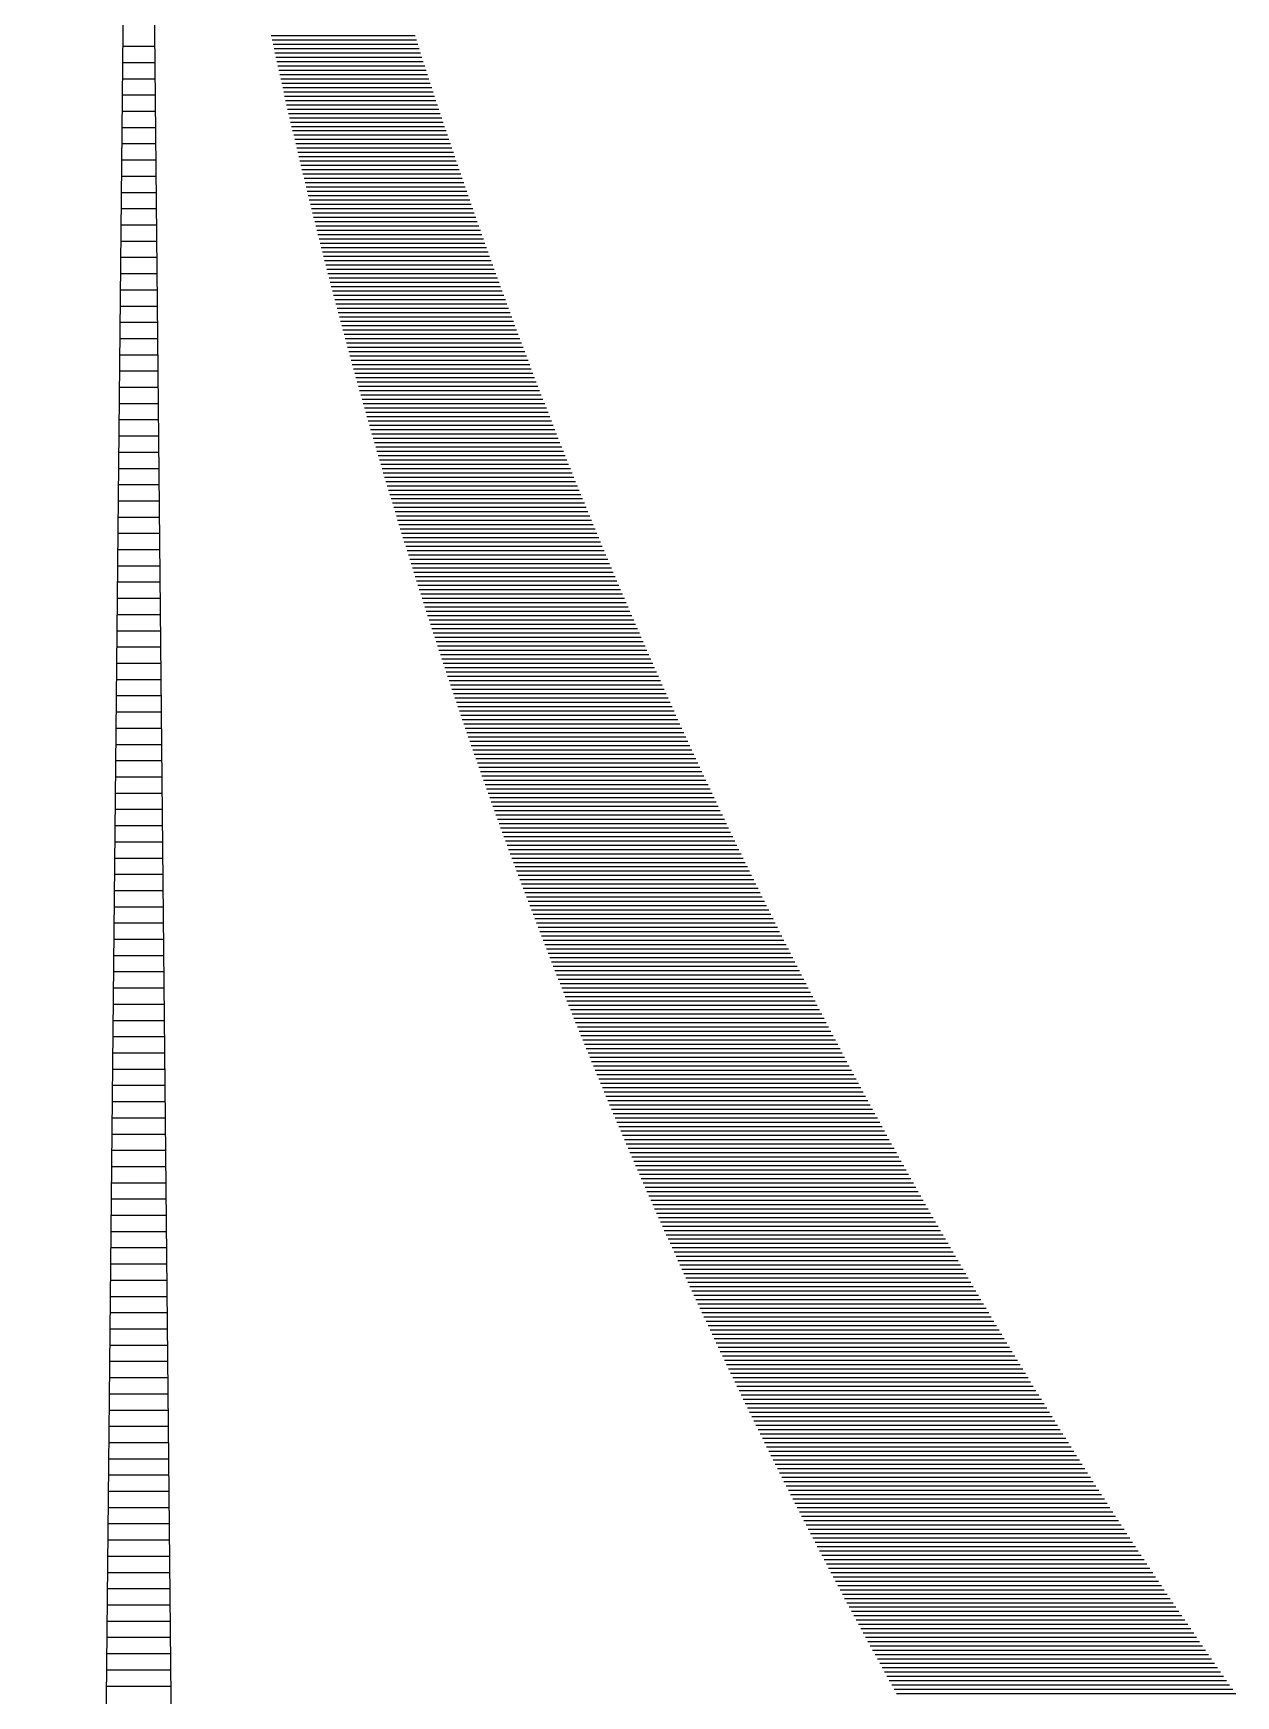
# Model space of a CAD drawing. Extents: x 271 to 16033, y -55852 to 2525.
# Drawn here: x 15993.354 to 15995.09, y -55740.279 to -55737.879 of the extents above; entities that cross this region are included whole.
import ezdxf

# ---------------------------------------------------------------- set-up
doc = ezdxf.new("R2010")
doc.units = 0
doc.header["$MEASUREMENT"] = 0
doc.layers.add('1501-KIR-BETON', color=30, linetype='Continuous')

# ---------------------------------------------------------------- blocks, each defined once
blk = doc.blocks.new('1BB389')
at = {"color": 7, "linetype": 'Continuous'}
for p, q in [((-20.5803, -134.0625), (-20.397, -134.0625)), ((-20.5812, -134.1562), (-20.3961, -134.1562)), ((-20.5822, -134.25), (-20.3952, -134.25)), ((-20.5831, -134.3438), (-20.3942, -134.3438)), ((-20.584, -134.4375), (-20.3933, -134.4375)), ((-20.585, -134.5312), (-20.3924, -134.5312)), ((-20.5859, -134.625), (-20.3914, -134.625)), ((-20.5868, -134.7188), (-20.3905, -134.7188)), ((-20.5878, -134.8125), (-20.3896, -134.8125)), ((-20.5887, -134.9062), (-20.3886, -134.9062)), ((-20.5896, -135), (-20.3877, -135)), ((-20.5906, -135.0938), (-20.3867, -135.0938)), ((-20.5915, -135.1875), (-20.3858, -135.1875)), ((-20.5925, -135.2812), (-20.3849, -135.2812)), ((-20.5934, -135.375), (-20.3839, -135.375)), ((-20.5943, -135.4688), (-20.383, -135.4688)), ((-20.5953, -135.5625), (-20.3821, -135.5625)), ((-20.5962, -135.6562), (-20.3811, -135.6562)), ((-20.5971, -135.75), (-20.3802, -135.75)), ((-20.5981, -135.8438), (-20.3793, -135.8438)), ((-20.5999, -136.0312), (-20.3774, -136.0312)), ((-20.599, -135.9375), (-20.3783, -135.9375)), ((-20.6009, -136.125), (-20.3765, -136.125)), ((-20.6018, -136.2188), (-20.3755, -136.2188)), ((-20.6027, -136.3125), (-20.3746, -136.3125)), ((-20.6037, -136.4062), (-20.3736, -136.4062)), ((-20.6046, -136.5), (-20.3727, -136.5)), ((-20.6056, -136.5938), (-20.3718, -136.5938)), ((-20.6065, -136.6875), (-20.3708, -136.6875)), ((-20.6074, -136.7812), (-20.3699, -136.7812)), ((-20.6084, -136.875), (-20.369, -136.875)), ((-20.6093, -136.9688), (-20.368, -136.9688)), ((-20.6102, -137.0625), (-20.3671, -137.0625)), ((-20.6112, -137.1562), (-20.3662, -137.1562)), ((-20.6121, -137.25), (-20.3652, -137.25)), ((-20.613, -137.3438), (-20.3643, -137.3438)), ((-20.614, -137.4375), (-20.3634, -137.4375)), ((-20.6149, -137.5312), (-20.3624, -137.5312)), ((-20.6158, -137.625), (-20.3615, -137.625)), ((-20.6168, -137.7188), (-20.3605, -137.7188)), ((-20.6177, -137.8125), (-20.3596, -137.8125)), ((-20.6187, -137.9062), (-20.3587, -137.9062)), ((-20.6196, -138), (-20.3577, -138)), ((-20.6205, -138.0938), (-20.3568, -138.0938)), ((-20.6215, -138.1875), (-20.3559, -138.1875)), ((-20.6224, -138.2812), (-20.3549, -138.2812)), ((-20.6233, -138.375), (-20.354, -138.375)), ((-20.6243, -138.4688), (-20.3531, -138.4688)), ((-20.6252, -138.5625), (-20.3521, -138.5625)), ((-20.6261, -138.6562), (-20.3512, -138.6562)), ((-20.6271, -138.75), (-20.3503, -138.75)), ((-20.628, -138.8438), (-20.3493, -138.8438)), ((-20.6289, -138.9375), (-20.3484, -138.9375)), ((-20.6299, -139.0312), (-20.3475, -139.0312)), ((-20.6308, -139.125), (-20.3465, -139.125)), ((-20.6318, -139.2188), (-20.3456, -139.2188)), ((-20.6327, -139.3125), (-20.3446, -139.3125)), ((-20.6336, -139.4062), (-20.3437, -139.4062)), ((-20.6346, -139.5), (-20.3428, -139.5)), ((-20.6355, -139.5938), (-20.3418, -139.5938)), ((-20.6364, -139.6875), (-20.3409, -139.6875)), ((-20.6374, -139.7812), (-20.34, -139.7812)), ((-20.6383, -139.875), (-20.339, -139.875)), ((-20.6402, -140.0625), (-20.3372, -140.0625)), ((-20.6392, -139.9688), (-20.3381, -139.9688)), ((-20.6411, -140.1562), (-20.3362, -140.1562)), ((-20.6421, -140.25), (-20.3353, -140.25)), ((-20.643, -140.3438), (-20.3344, -140.3438)), ((-20.6439, -140.4375), (-20.3334, -140.4375)), ((-20.6449, -140.5312), (-20.3325, -140.5312)), ((-20.6458, -140.625), (-20.3315, -140.625)), ((-20.6467, -140.7188), (-20.3306, -140.7188)), ((-20.6477, -140.8125), (-20.3297, -140.8125)), ((-20.6486, -140.9062), (-20.3287, -140.9062)), ((-20.6495, -141), (-20.3278, -141)), ((-20.6505, -141.0938), (-20.3269, -141.0938)), ((-20.6514, -141.1875), (-20.3259, -141.1875)), ((-20.6523, -141.2812), (-20.325, -141.2812)), ((-20.6533, -141.375), (-20.3241, -141.375)), ((-20.6542, -141.4688), (-20.3231, -141.4688)), ((-20.6552, -141.5625), (-20.3222, -141.5625)), ((-20.6561, -141.6562), (-20.3213, -141.6562)), ((-20.657, -141.75), (-20.3203, -141.75)), ((-20.658, -141.8438), (-20.3194, -141.8438)), ((-20.6589, -141.9375), (-20.3184, -141.9375)), ((-20.6598, -142.0312), (-20.3175, -142.0312)), ((-20.6608, -142.125), (-20.3166, -142.125)), ((-20.6617, -142.2188), (-20.3156, -142.2188)), ((-20.6626, -142.3125), (-20.3147, -142.3125)), ((-20.6636, -142.4062), (-20.3138, -142.4062)), ((-20.6645, -142.5), (-20.3128, -142.5)), ((-20.6654, -142.5938), (-20.3119, -142.5938)), ((-20.6664, -142.6875), (-20.311, -142.6875)), ((-20.6673, -142.7812), (-20.31, -142.7812)), ((-20.6683, -142.875), (-20.3091, -142.875)), ((-20.6692, -142.9688), (-20.3082, -142.9688)), ((-20.6701, -143.0625), (-20.3072, -143.0625)), ((-20.6711, -143.1562), (-20.3063, -143.1562)), ((-20.672, -143.25), (-20.3053, -143.25)), ((-20.6729, -143.3438), (-20.3044, -143.3438)), ((-20.6739, -143.4375), (-20.3035, -143.4375)), ((-20.6748, -143.5312), (-20.3025, -143.5312))]:
    blk.add_line(p, q, dxfattribs=at)

msp = doc.modelspace()

# ---------------------------------------------------------------- linework, layer by layer
at = {"layer": '1501-KIR-BETON', "color": 250, "linetype": 'Continuous', "ltscale": 0.25}
for p, q in [((15993.25697, -55760.65028, 1172.19571), (15993.5064, -55735.6637, 1172.19571)), ((15993.75697, -55760.65028, 1172.19571), (15993.50761, -55735.6637, 1172.19571))]:
    msp.add_line(p, q, dxfattribs=at)
at = {"layer": '1501-KIR-BETON', "color": 250, "linetype": 'Continuous', "ltscale": 0.000651042}
for p, q in [((15993.69782, -55737.88245, 1172.19571), (15993.90546, -55737.88245, 1172.19571)), ((15993.69917, -55737.8887, 1172.19571), (15993.90744, -55737.8887, 1172.19571)), ((15993.70054, -55737.89495, 1172.19571), (15993.90942, -55737.89495, 1172.19571)), ((15993.70191, -55737.9012, 1172.19571), (15993.91141, -55737.9012, 1172.19571)), ((15993.70328, -55737.90745, 1172.19571), (15993.91341, -55737.90745, 1172.19571)), ((15993.70466, -55737.9137, 1172.19571), (15993.91541, -55737.9137, 1172.19571)), ((15993.70604, -55737.91995, 1172.19571), (15993.91742, -55737.91995, 1172.19571)), ((15993.70743, -55737.9262, 1172.19571), (15993.91943, -55737.9262, 1172.19571)), ((15993.70882, -55737.93245, 1172.19571), (15993.92145, -55737.93245, 1172.19571)), ((15993.71022, -55737.9387, 1172.19571), (15993.92347, -55737.9387, 1172.19571)), ((15993.71162, -55737.94495, 1172.19571), (15993.92549, -55737.94495, 1172.19571)), ((15993.71303, -55737.9512, 1172.19571), (15993.92753, -55737.9512, 1172.19571)), ((15993.71444, -55737.95745, 1172.19571), (15993.92956, -55737.95745, 1172.19571)), ((15993.71586, -55737.9637, 1172.19571), (15993.9316, -55737.9637, 1172.19571)), ((15993.71728, -55737.96995, 1172.19571), (15993.93365, -55737.96995, 1172.19571)), ((15993.7187, -55737.9762, 1172.19571), (15993.9357, -55737.9762, 1172.19571)), ((15993.72014, -55737.98245, 1172.19571), (15993.93776, -55737.98245, 1172.19571)), ((15993.72157, -55737.9887, 1172.19571), (15993.93983, -55737.9887, 1172.19571)), ((15993.72301, -55737.99495, 1172.19571), (15993.94189, -55737.99495, 1172.19571)), ((15993.72446, -55738.0012, 1172.19571), (15993.94397, -55738.0012, 1172.19571)), ((15993.72591, -55738.00745, 1172.19571), (15993.94605, -55738.00745, 1172.19571)), ((15993.72736, -55738.0137, 1172.19571), (15993.94813, -55738.0137, 1172.19571)), ((15993.72882, -55738.01995, 1172.19571), (15993.95022, -55738.01995, 1172.19571)), ((15993.73029, -55738.0262, 1172.19571), (15993.95231, -55738.0262, 1172.19571)), ((15993.73176, -55738.03245, 1172.19571), (15993.95441, -55738.03245, 1172.19571)), ((15993.73323, -55738.0387, 1172.19571), (15993.95652, -55738.0387, 1172.19571)), ((15993.73471, -55738.04495, 1172.19571), (15993.95863, -55738.04495, 1172.19571)), ((15993.7362, -55738.0512, 1172.19571), (15993.96074, -55738.0512, 1172.19571)), ((15993.73769, -55738.05745, 1172.19571), (15993.96286, -55738.05745, 1172.19571)), ((15993.73918, -55738.0637, 1172.19571), (15993.96499, -55738.0637, 1172.19571)), ((15993.74068, -55738.06995, 1172.19571), (15993.96712, -55738.06995, 1172.19571)), ((15993.74218, -55738.0762, 1172.19571), (15993.96926, -55738.0762, 1172.19571)), ((15993.74369, -55738.08245, 1172.19571), (15993.9714, -55738.08245, 1172.19571)), ((15993.74521, -55738.0887, 1172.19571), (15993.97355, -55738.0887, 1172.19571)), ((15993.74672, -55738.09495, 1172.19571), (15993.9757, -55738.09495, 1172.19571)), ((15993.74825, -55738.1012, 1172.19571), (15993.97786, -55738.1012, 1172.19571)), ((15993.74977, -55738.10745, 1172.19571), (15993.98002, -55738.10745, 1172.19571)), ((15993.75131, -55738.1137, 1172.19571), (15993.98219, -55738.1137, 1172.19571)), ((15993.75285, -55738.11995, 1172.19571), (15993.98436, -55738.11995, 1172.19571)), ((15993.75439, -55738.1262, 1172.19571), (15993.98654, -55738.1262, 1172.19571)), ((15993.75594, -55738.13245, 1172.19571), (15993.98872, -55738.13245, 1172.19571)), ((15993.75749, -55738.1387, 1172.19571), (15993.99091, -55738.1387, 1172.19571)), ((15993.75905, -55738.14495, 1172.19571), (15993.99311, -55738.14495, 1172.19571)), ((15993.76061, -55738.1512, 1172.19571), (15993.99531, -55738.1512, 1172.19571)), ((15993.76218, -55738.15745, 1172.19571), (15993.99751, -55738.15745, 1172.19571)), ((15993.76375, -55738.1637, 1172.19571), (15993.99972, -55738.1637, 1172.19571)), ((15993.76532, -55738.16995, 1172.19571), (15994.00194, -55738.16995, 1172.19571)), ((15993.76691, -55738.1762, 1172.19571), (15994.00416, -55738.1762, 1172.19571)), ((15993.76849, -55738.18245, 1172.19571), (15994.00638, -55738.18245, 1172.19571)), ((15993.77008, -55738.1887, 1172.19571), (15994.00862, -55738.1887, 1172.19571)), ((15993.77168, -55738.19495, 1172.19571), (15994.01085, -55738.19495, 1172.19571)), ((15993.77328, -55738.2012, 1172.19571), (15994.0131, -55738.2012, 1172.19571)), ((15993.77489, -55738.20745, 1172.19571), (15994.01534, -55738.20745, 1172.19571)), ((15993.7765, -55738.2137, 1172.19571), (15994.0176, -55738.2137, 1172.19571)), ((15993.77812, -55738.21995, 1172.19571), (15994.01986, -55738.21995, 1172.19571)), ((15993.77974, -55738.2262, 1172.19571), (15994.02212, -55738.2262, 1172.19571)), ((15993.78136, -55738.23245, 1172.19571), (15994.02439, -55738.23245, 1172.19571)), ((15993.78299, -55738.2387, 1172.19571), (15994.02666, -55738.2387, 1172.19571)), ((15993.78463, -55738.24495, 1172.19571), (15994.02894, -55738.24495, 1172.19571)), ((15993.78627, -55738.2512, 1172.19571), (15994.03123, -55738.2512, 1172.19571)), ((15993.78792, -55738.25745, 1172.19571), (15994.03352, -55738.25745, 1172.19571)), ((15993.78957, -55738.2637, 1172.19571), (15994.03582, -55738.2637, 1172.19571)), ((15993.79122, -55738.26995, 1172.19571), (15994.03812, -55738.26995, 1172.19571)), ((15993.79288, -55738.2762, 1172.19571), (15994.04042, -55738.2762, 1172.19571)), ((15993.79455, -55738.28245, 1172.19571), (15994.04274, -55738.28245, 1172.19571)), ((15993.79622, -55738.2887, 1172.19571), (15994.04505, -55738.2887, 1172.19571)), ((15993.7979, -55738.29495, 1172.19571), (15994.04738, -55738.29495, 1172.19571)), ((15993.79958, -55738.3012, 1172.19571), (15994.04971, -55738.3012, 1172.19571)), ((15993.80126, -55738.30745, 1172.19571), (15994.05204, -55738.30745, 1172.19571)), ((15993.80295, -55738.3137, 1172.19571), (15994.05438, -55738.3137, 1172.19571)), ((15993.80465, -55738.31995, 1172.19571), (15994.05672, -55738.31995, 1172.19571)), ((15993.80635, -55738.3262, 1172.19571), (15994.05907, -55738.3262, 1172.19571)), ((15993.80805, -55738.33245, 1172.19571), (15994.06143, -55738.33245, 1172.19571)), ((15993.80976, -55738.3387, 1172.19571), (15994.06379, -55738.3387, 1172.19571)), ((15993.81148, -55738.34495, 1172.19571), (15994.06616, -55738.34495, 1172.19571)), ((15993.8132, -55738.3512, 1172.19571), (15994.06853, -55738.3512, 1172.19571)), ((15993.81492, -55738.35745, 1172.19571), (15994.07091, -55738.35745, 1172.19571)), ((15993.81666, -55738.3637, 1172.19571), (15994.07329, -55738.3637, 1172.19571)), ((15993.81839, -55738.36995, 1172.19571), (15994.07568, -55738.36995, 1172.19571)), ((15993.82013, -55738.3762, 1172.19571), (15994.07807, -55738.3762, 1172.19571)), ((15993.82188, -55738.38245, 1172.19571), (15994.08047, -55738.38245, 1172.19571)), ((15993.82363, -55738.3887, 1172.19571), (15994.08288, -55738.3887, 1172.19571)), ((15993.82538, -55738.39495, 1172.19571), (15994.08529, -55738.39495, 1172.19571)), ((15993.82714, -55738.4012, 1172.19571), (15994.0877, -55738.4012, 1172.19571)), ((15993.82891, -55738.40745, 1172.19571), (15994.09013, -55738.40745, 1172.19571)), ((15993.83068, -55738.4137, 1172.19571), (15994.09255, -55738.4137, 1172.19571)), ((15993.83245, -55738.41995, 1172.19571), (15994.09499, -55738.41995, 1172.19571)), ((15993.83423, -55738.4262, 1172.19571), (15994.09742, -55738.4262, 1172.19571)), ((15993.83602, -55738.43245, 1172.19571), (15994.09987, -55738.43245, 1172.19571)), ((15993.83781, -55738.4387, 1172.19571), (15994.10232, -55738.4387, 1172.19571)), ((15993.8396, -55738.44495, 1172.19571), (15994.10477, -55738.44495, 1172.19571)), ((15993.8414, -55738.4512, 1172.19571), (15994.10723, -55738.4512, 1172.19571)), ((15993.84321, -55738.45745, 1172.19571), (15994.1097, -55738.45745, 1172.19571)), ((15993.84502, -55738.4637, 1172.19571), (15994.11217, -55738.4637, 1172.19571)), ((15993.84684, -55738.46995, 1172.19571), (15994.11464, -55738.46995, 1172.19571)), ((15993.84866, -55738.4762, 1172.19571), (15994.11713, -55738.4762, 1172.19571)), ((15993.85048, -55738.48245, 1172.19571), (15994.11961, -55738.48245, 1172.19571)), ((15993.85231, -55738.4887, 1172.19571), (15994.12211, -55738.4887, 1172.19571)), ((15993.85415, -55738.49495, 1172.19571), (15994.12461, -55738.49495, 1172.19571)), ((15993.85599, -55738.5012, 1172.19571), (15994.12711, -55738.5012, 1172.19571)), ((15993.85783, -55738.50745, 1172.19571), (15994.12962, -55738.50745, 1172.19571)), ((15993.85969, -55738.5137, 1172.19571), (15994.13214, -55738.5137, 1172.19571)), ((15993.86154, -55738.51995, 1172.19571), (15994.13466, -55738.51995, 1172.19571)), ((15993.8634, -55738.5262, 1172.19571), (15994.13718, -55738.5262, 1172.19571)), ((15993.86527, -55738.53245, 1172.19571), (15994.13972, -55738.53245, 1172.19571)), ((15993.86714, -55738.5387, 1172.19571), (15994.14225, -55738.5387, 1172.19571)), ((15993.86902, -55738.54495, 1172.19571), (15994.1448, -55738.54495, 1172.19571)), ((15993.8709, -55738.5512, 1172.19571), (15994.14735, -55738.5512, 1172.19571)), ((15993.87278, -55738.55745, 1172.19571), (15994.1499, -55738.55745, 1172.19571)), ((15993.87468, -55738.5637, 1172.19571), (15994.15246, -55738.5637, 1172.19571)), ((15993.87657, -55738.56995, 1172.19571), (15994.15503, -55738.56995, 1172.19571)), ((15993.87847, -55738.5762, 1172.19571), (15994.1576, -55738.5762, 1172.19571)), ((15993.88038, -55738.58245, 1172.19571), (15994.16018, -55738.58245, 1172.19571)), ((15993.88229, -55738.5887, 1172.19571), (15994.16276, -55738.5887, 1172.19571)), ((15993.88421, -55738.59495, 1172.19571), (15994.16535, -55738.59495, 1172.19571)), ((15993.88613, -55738.6012, 1172.19571), (15994.16794, -55738.6012, 1172.19571)), ((15993.88806, -55738.60745, 1172.19571), (15994.17054, -55738.60745, 1172.19571)), ((15993.88999, -55738.6137, 1172.19571), (15994.17315, -55738.6137, 1172.19571)), ((15993.89193, -55738.61995, 1172.19571), (15994.17576, -55738.61995, 1172.19571)), ((15993.89387, -55738.6262, 1172.19571), (15994.17838, -55738.6262, 1172.19571)), ((15993.89582, -55738.63245, 1172.19571), (15994.181, -55738.63245, 1172.19571)), ((15993.89777, -55738.6387, 1172.19571), (15994.18363, -55738.6387, 1172.19571)), ((15993.89973, -55738.64495, 1172.19571), (15994.18626, -55738.64495, 1172.19571)), ((15993.90169, -55738.6512, 1172.19571), (15994.1889, -55738.6512, 1172.19571)), ((15993.90366, -55738.65745, 1172.19571), (15994.19155, -55738.65745, 1172.19571)), ((15993.90564, -55738.6637, 1172.19571), (15994.1942, -55738.6637, 1172.19571)), ((15993.90762, -55738.66995, 1172.19571), (15994.19686, -55738.66995, 1172.19571)), ((15993.9096, -55738.6762, 1172.19571), (15994.19952, -55738.6762, 1172.19571)), ((15993.91159, -55738.68245, 1172.19571), (15994.20219, -55738.68245, 1172.19571)), ((15993.91358, -55738.6887, 1172.19571), (15994.20486, -55738.6887, 1172.19571)), ((15993.91558, -55738.69495, 1172.19571), (15994.20754, -55738.69495, 1172.19571)), ((15993.91759, -55738.7012, 1172.19571), (15994.21023, -55738.7012, 1172.19571)), ((15993.9196, -55738.70745, 1172.19571), (15994.21292, -55738.70745, 1172.19571)), ((15993.92161, -55738.7137, 1172.19571), (15994.21562, -55738.7137, 1172.19571)), ((15993.92363, -55738.71995, 1172.19571), (15994.21832, -55738.71995, 1172.19571)), ((15993.92566, -55738.7262, 1172.19571), (15994.22103, -55738.7262, 1172.19571)), ((15993.92769, -55738.73245, 1172.19571), (15994.22374, -55738.73245, 1172.19571)), ((15993.92972, -55738.7387, 1172.19571), (15994.22646, -55738.7387, 1172.19571)), ((15993.93176, -55738.74495, 1172.19571), (15994.22919, -55738.74495, 1172.19571)), ((15993.93381, -55738.7512, 1172.19571), (15994.23192, -55738.7512, 1172.19571)), ((15993.93586, -55738.75745, 1172.19571), (15994.23466, -55738.75745, 1172.19571)), ((15993.93792, -55738.7637, 1172.19571), (15994.2374, -55738.7637, 1172.19571)), ((15993.93998, -55738.76995, 1172.19571), (15994.24015, -55738.76995, 1172.19571)), ((15993.94204, -55738.7762, 1172.19571), (15994.24291, -55738.7762, 1172.19571)), ((15993.94412, -55738.78245, 1172.19571), (15994.24567, -55738.78245, 1172.19571)), ((15993.94619, -55738.7887, 1172.19571), (15994.24843, -55738.7887, 1172.19571)), ((15993.94828, -55738.79495, 1172.19571), (15994.25121, -55738.79495, 1172.19571)), ((15993.95036, -55738.8012, 1172.19571), (15994.25398, -55738.8012, 1172.19571)), ((15993.95246, -55738.80745, 1172.19571), (15994.25677, -55738.80745, 1172.19571)), ((15993.95456, -55738.8137, 1172.19571), (15994.25956, -55738.8137, 1172.19571)), ((15993.95666, -55738.81995, 1172.19571), (15994.26236, -55738.81995, 1172.19571)), ((15993.95877, -55738.8262, 1172.19571), (15994.26516, -55738.8262, 1172.19571)), ((15993.96088, -55738.83245, 1172.19571), (15994.26796, -55738.83245, 1172.19571)), ((15993.963, -55738.8387, 1172.19571), (15994.27078, -55738.8387, 1172.19571)), ((15993.96513, -55738.84495, 1172.19571), (15994.2736, -55738.84495, 1172.19571)), ((15993.96726, -55738.8512, 1172.19571), (15994.27642, -55738.8512, 1172.19571)), ((15993.96939, -55738.85745, 1172.19571), (15994.27925, -55738.85745, 1172.19571)), ((15993.97153, -55738.8637, 1172.19571), (15994.28209, -55738.8637, 1172.19571)), ((15993.97368, -55738.86995, 1172.19571), (15994.28493, -55738.86995, 1172.19571)), ((15993.97583, -55738.8762, 1172.19571), (15994.28778, -55738.8762, 1172.19571)), ((15993.97798, -55738.88245, 1172.19571), (15994.29064, -55738.88245, 1172.19571)), ((15993.98015, -55738.8887, 1172.19571), (15994.2935, -55738.8887, 1172.19571)), ((15993.98231, -55738.89495, 1172.19571), (15994.29637, -55738.89495, 1172.19571)), ((15993.98448, -55738.9012, 1172.19571), (15994.29924, -55738.9012, 1172.19571)), ((15993.98666, -55738.90745, 1172.19571), (15994.30212, -55738.90745, 1172.19571)), ((15993.98884, -55738.9137, 1172.19571), (15994.305, -55738.9137, 1172.19571)), ((15993.99103, -55738.91995, 1172.19571), (15994.30789, -55738.91995, 1172.19571)), ((15993.99323, -55738.9262, 1172.19571), (15994.31079, -55738.9262, 1172.19571)), ((15993.99542, -55738.93245, 1172.19571), (15994.31369, -55738.93245, 1172.19571)), ((15993.99763, -55738.9387, 1172.19571), (15994.3166, -55738.9387, 1172.19571)), ((15993.99984, -55738.94495, 1172.19571), (15994.31951, -55738.94495, 1172.19571)), ((15994.00205, -55738.9512, 1172.19571), (15994.32243, -55738.9512, 1172.19571)), ((15994.00427, -55738.95745, 1172.19571), (15994.32536, -55738.95745, 1172.19571)), ((15994.0065, -55738.9637, 1172.19571), (15994.32829, -55738.9637, 1172.19571)), ((15994.00873, -55738.96995, 1172.19571), (15994.33123, -55738.96995, 1172.19571)), ((15994.01096, -55738.9762, 1172.19571), (15994.33418, -55738.9762, 1172.19571)), ((15994.01321, -55738.98245, 1172.19571), (15994.33713, -55738.98245, 1172.19571)), ((15994.01545, -55738.9887, 1172.19571), (15994.34008, -55738.9887, 1172.19571)), ((15994.0177, -55738.99495, 1172.19571), (15994.34305, -55738.99495, 1172.19571)), ((15994.01996, -55739.0012, 1172.19571), (15994.34602, -55739.0012, 1172.19571)), ((15994.02222, -55739.00745, 1172.19571), (15994.34899, -55739.00745, 1172.19571)), ((15994.02449, -55739.0137, 1172.19571), (15994.35197, -55739.0137, 1172.19571)), ((15994.02677, -55739.01995, 1172.19571), (15994.35496, -55739.01995, 1172.19571)), ((15994.02904, -55739.0262, 1172.19571), (15994.35795, -55739.0262, 1172.19571)), ((15994.03133, -55739.03245, 1172.19571), (15994.36095, -55739.03245, 1172.19571)), ((15994.03362, -55739.0387, 1172.19571), (15994.36395, -55739.0387, 1172.19571)), ((15994.03591, -55739.04495, 1172.19571), (15994.36697, -55739.04495, 1172.19571)), ((15994.03821, -55739.0512, 1172.19571), (15994.36998, -55739.0512, 1172.19571)), ((15994.04052, -55739.05745, 1172.19571), (15994.37301, -55739.05745, 1172.19571)), ((15994.04283, -55739.0637, 1172.19571), (15994.37604, -55739.0637, 1172.19571)), ((15994.04515, -55739.06995, 1172.19571), (15994.37907, -55739.06995, 1172.19571)), ((15994.04747, -55739.0762, 1172.19571), (15994.38211, -55739.0762, 1172.19571)), ((15994.0498, -55739.08245, 1172.19571), (15994.38516, -55739.08245, 1172.19571)), ((15994.05213, -55739.0887, 1172.19571), (15994.38822, -55739.0887, 1172.19571)), ((15994.05447, -55739.09495, 1172.19571), (15994.39128, -55739.09495, 1172.19571)), ((15994.05681, -55739.1012, 1172.19571), (15994.39434, -55739.1012, 1172.19571)), ((15994.05916, -55739.10745, 1172.19571), (15994.39741, -55739.10745, 1172.19571)), ((15994.06152, -55739.1137, 1172.19571), (15994.40049, -55739.1137, 1172.19571)), ((15994.06388, -55739.11995, 1172.19571), (15994.40358, -55739.11995, 1172.19571)), ((15994.06624, -55739.1262, 1172.19571), (15994.40667, -55739.1262, 1172.19571)), ((15994.06862, -55739.13245, 1172.19571), (15994.40977, -55739.13245, 1172.19571)), ((15994.07099, -55739.1387, 1172.19571), (15994.41287, -55739.1387, 1172.19571)), ((15994.07337, -55739.14495, 1172.19571), (15994.41598, -55739.14495, 1172.19571)), ((15994.07576, -55739.1512, 1172.19571), (15994.4191, -55739.1512, 1172.19571)), ((15994.07815, -55739.15745, 1172.19571), (15994.42222, -55739.15745, 1172.19571)), ((15994.08055, -55739.1637, 1172.19571), (15994.42535, -55739.1637, 1172.19571)), ((15994.08296, -55739.16995, 1172.19571), (15994.42848, -55739.16995, 1172.19571)), ((15994.08537, -55739.1762, 1172.19571), (15994.43162, -55739.1762, 1172.19571)), ((15994.08778, -55739.18245, 1172.19571), (15994.43477, -55739.18245, 1172.19571)), ((15994.0902, -55739.1887, 1172.19571), (15994.43792, -55739.1887, 1172.19571)), ((15994.09263, -55739.19495, 1172.19571), (15994.44108, -55739.19495, 1172.19571)), ((15994.09506, -55739.2012, 1172.19571), (15994.44425, -55739.2012, 1172.19571)), ((15994.0975, -55739.20745, 1172.19571), (15994.44742, -55739.20745, 1172.19571)), ((15994.09994, -55739.2137, 1172.19571), (15994.4506, -55739.2137, 1172.19571)), ((15994.10239, -55739.21995, 1172.19571), (15994.45378, -55739.21995, 1172.19571)), ((15994.10484, -55739.2262, 1172.19571), (15994.45697, -55739.2262, 1172.19571)), ((15994.1073, -55739.23245, 1172.19571), (15994.46017, -55739.23245, 1172.19571)), ((15994.10977, -55739.2387, 1172.19571), (15994.46338, -55739.2387, 1172.19571)), ((15994.11224, -55739.24495, 1172.19571), (15994.46659, -55739.24495, 1172.19571)), ((15994.11471, -55739.2512, 1172.19571), (15994.4698, -55739.2512, 1172.19571)), ((15994.11719, -55739.25745, 1172.19571), (15994.47302, -55739.25745, 1172.19571)), ((15994.11968, -55739.2637, 1172.19571), (15994.47625, -55739.2637, 1172.19571)), ((15994.12217, -55739.26995, 1172.19571), (15994.47949, -55739.26995, 1172.19571)), ((15994.12467, -55739.2762, 1172.19571), (15994.48273, -55739.2762, 1172.19571)), ((15994.12718, -55739.28245, 1172.19571), (15994.48598, -55739.28245, 1172.19571)), ((15994.12968, -55739.2887, 1172.19571), (15994.48923, -55739.2887, 1172.19571)), ((15994.1322, -55739.29495, 1172.19571), (15994.49249, -55739.29495, 1172.19571)), ((15994.13472, -55739.3012, 1172.19571), (15994.49576, -55739.3012, 1172.19571)), ((15994.13725, -55739.30745, 1172.19571), (15994.49904, -55739.30745, 1172.19571)), ((15994.13978, -55739.3137, 1172.19571), (15994.50232, -55739.3137, 1172.19571)), ((15994.14232, -55739.31995, 1172.19571), (15994.5056, -55739.31995, 1172.19571)), ((15994.14486, -55739.3262, 1172.19571), (15994.5089, -55739.3262, 1172.19571)), ((15994.14741, -55739.33245, 1172.19571), (15994.5122, -55739.33245, 1172.19571)), ((15994.14996, -55739.3387, 1172.19571), (15994.5155, -55739.3387, 1172.19571)), ((15994.15252, -55739.34495, 1172.19571), (15994.51881, -55739.34495, 1172.19571)), ((15994.15509, -55739.3512, 1172.19571), (15994.52213, -55739.3512, 1172.19571)), ((15994.15766, -55739.35745, 1172.19571), (15994.52546, -55739.35745, 1172.19571)), ((15994.16023, -55739.3637, 1172.19571), (15994.52879, -55739.3637, 1172.19571)), ((15994.16282, -55739.36995, 1172.19571), (15994.53213, -55739.36995, 1172.19571)), ((15994.1654, -55739.3762, 1172.19571), (15994.53547, -55739.3762, 1172.19571)), ((15994.168, -55739.38245, 1172.19571), (15994.53883, -55739.38245, 1172.19571)), ((15994.1706, -55739.3887, 1172.19571), (15994.54218, -55739.3887, 1172.19571)), ((15994.1732, -55739.39495, 1172.19571), (15994.54555, -55739.39495, 1172.19571)), ((15994.17581, -55739.4012, 1172.19571), (15994.54892, -55739.4012, 1172.19571)), ((15994.17843, -55739.40745, 1172.19571), (15994.5523, -55739.40745, 1172.19571)), ((15994.18105, -55739.4137, 1172.19571), (15994.55568, -55739.4137, 1172.19571)), ((15994.18368, -55739.41995, 1172.19571), (15994.55907, -55739.41995, 1172.19571)), ((15994.18631, -55739.4262, 1172.19571), (15994.56247, -55739.4262, 1172.19571)), ((15994.18895, -55739.43245, 1172.19571), (15994.56587, -55739.43245, 1172.19571)), ((15994.1916, -55739.4387, 1172.19571), (15994.56928, -55739.4387, 1172.19571)), ((15994.19425, -55739.44495, 1172.19571), (15994.5727, -55739.44495, 1172.19571)), ((15994.19691, -55739.4512, 1172.19571), (15994.57612, -55739.4512, 1172.19571)), ((15994.19957, -55739.45745, 1172.19571), (15994.57955, -55739.45745, 1172.19571)), ((15994.20224, -55739.4637, 1172.19571), (15994.58299, -55739.4637, 1172.19571)), ((15994.20491, -55739.46995, 1172.19571), (15994.58643, -55739.46995, 1172.19571)), ((15994.20759, -55739.4762, 1172.19571), (15994.58988, -55739.4762, 1172.19571)), ((15994.21027, -55739.48245, 1172.19571), (15994.59334, -55739.48245, 1172.19571)), ((15994.21297, -55739.4887, 1172.19571), (15994.5968, -55739.4887, 1172.19571)), ((15994.21566, -55739.49495, 1172.19571), (15994.60027, -55739.49495, 1172.19571)), ((15994.21836, -55739.5012, 1172.19571), (15994.60375, -55739.5012, 1172.19571)), ((15994.22107, -55739.50745, 1172.19571), (15994.60723, -55739.50745, 1172.19571)), ((15994.22379, -55739.5137, 1172.19571), (15994.61072, -55739.5137, 1172.19571)), ((15994.22651, -55739.51995, 1172.19571), (15994.61422, -55739.51995, 1172.19571)), ((15994.22923, -55739.5262, 1172.19571), (15994.61772, -55739.5262, 1172.19571)), ((15994.23196, -55739.53245, 1172.19571), (15994.62123, -55739.53245, 1172.19571)), ((15994.2347, -55739.5387, 1172.19571), (15994.62475, -55739.5387, 1172.19571)), ((15994.23744, -55739.54495, 1172.19571), (15994.62828, -55739.54495, 1172.19571)), ((15994.24019, -55739.5512, 1172.19571), (15994.63181, -55739.5512, 1172.19571)), ((15994.24295, -55739.55745, 1172.19571), (15994.63534, -55739.55745, 1172.19571)), ((15994.24571, -55739.5637, 1172.19571), (15994.63889, -55739.5637, 1172.19571)), ((15994.24848, -55739.56995, 1172.19571), (15994.64244, -55739.56995, 1172.19571)), ((15994.25125, -55739.5762, 1172.19571), (15994.646, -55739.5762, 1172.19571)), ((15994.25403, -55739.58245, 1172.19571), (15994.64956, -55739.58245, 1172.19571)), ((15994.25681, -55739.5887, 1172.19571), (15994.65313, -55739.5887, 1172.19571)), ((15994.2596, -55739.59495, 1172.19571), (15994.65671, -55739.59495, 1172.19571)), ((15994.2624, -55739.6012, 1172.19571), (15994.66029, -55739.6012, 1172.19571)), ((15994.2652, -55739.60745, 1172.19571), (15994.66389, -55739.60745, 1172.19571)), ((15994.268, -55739.6137, 1172.19571), (15994.66748, -55739.6137, 1172.19571)), ((15994.27082, -55739.61995, 1172.19571), (15994.67109, -55739.61995, 1172.19571)), ((15994.27364, -55739.6262, 1172.19571), (15994.6747, -55739.6262, 1172.19571)), ((15994.27646, -55739.63245, 1172.19571), (15994.67832, -55739.63245, 1172.19571)), ((15994.27929, -55739.6387, 1172.19571), (15994.68195, -55739.6387, 1172.19571)), ((15994.28213, -55739.64495, 1172.19571), (15994.68558, -55739.64495, 1172.19571)), ((15994.28497, -55739.6512, 1172.19571), (15994.68922, -55739.6512, 1172.19571)), ((15994.28782, -55739.65745, 1172.19571), (15994.69287, -55739.65745, 1172.19571)), ((15994.29068, -55739.6637, 1172.19571), (15994.69652, -55739.6637, 1172.19571)), ((15994.29354, -55739.66995, 1172.19571), (15994.70018, -55739.66995, 1172.19571)), ((15994.2964, -55739.6762, 1172.19571), (15994.70385, -55739.6762, 1172.19571)), ((15994.29928, -55739.68245, 1172.19571), (15994.70752, -55739.68245, 1172.19571)), ((15994.30216, -55739.6887, 1172.19571), (15994.71121, -55739.6887, 1172.19571)), ((15994.30504, -55739.69495, 1172.19571), (15994.71489, -55739.69495, 1172.19571)), ((15994.30793, -55739.7012, 1172.19571), (15994.71859, -55739.7012, 1172.19571)), ((15994.31083, -55739.70745, 1172.19571), (15994.72229, -55739.70745, 1172.19571)), ((15994.31373, -55739.7137, 1172.19571), (15994.726, -55739.7137, 1172.19571)), ((15994.31664, -55739.71995, 1172.19571), (15994.72972, -55739.71995, 1172.19571)), ((15994.31955, -55739.7262, 1172.19571), (15994.73344, -55739.7262, 1172.19571)), ((15994.32247, -55739.73245, 1172.19571), (15994.73717, -55739.73245, 1172.19571)), ((15994.3254, -55739.7387, 1172.19571), (15994.74091, -55739.7387, 1172.19571)), ((15994.32833, -55739.74495, 1172.19571), (15994.74465, -55739.74495, 1172.19571)), ((15994.33127, -55739.7512, 1172.19571), (15994.74841, -55739.7512, 1172.19571)), ((15994.33421, -55739.75745, 1172.19571), (15994.75216, -55739.75745, 1172.19571)), ((15994.33717, -55739.7637, 1172.19571), (15994.75593, -55739.7637, 1172.19571)), ((15994.34012, -55739.76995, 1172.19571), (15994.7597, -55739.76995, 1172.19571)), ((15994.34308, -55739.7762, 1172.19571), (15994.76348, -55739.7762, 1172.19571)), ((15994.34605, -55739.78245, 1172.19571), (15994.76727, -55739.78245, 1172.19571)), ((15994.34903, -55739.7887, 1172.19571), (15994.77107, -55739.7887, 1172.19571)), ((15994.35201, -55739.79495, 1172.19571), (15994.77487, -55739.79495, 1172.19571)), ((15994.355, -55739.8012, 1172.19571), (15994.77868, -55739.8012, 1172.19571)), ((15994.35799, -55739.80745, 1172.19571), (15994.78249, -55739.80745, 1172.19571)), ((15994.36099, -55739.8137, 1172.19571), (15994.78631, -55739.8137, 1172.19571)), ((15994.36399, -55739.81995, 1172.19571), (15994.79014, -55739.81995, 1172.19571)), ((15994.367, -55739.8262, 1172.19571), (15994.79398, -55739.8262, 1172.19571)), ((15994.37002, -55739.83245, 1172.19571), (15994.79783, -55739.83245, 1172.19571)), ((15994.37305, -55739.8387, 1172.19571), (15994.80168, -55739.8387, 1172.19571)), ((15994.37607, -55739.84495, 1172.19571), (15994.80554, -55739.84495, 1172.19571)), ((15994.37911, -55739.8512, 1172.19571), (15994.8094, -55739.8512, 1172.19571)), ((15994.38215, -55739.85745, 1172.19571), (15994.81328, -55739.85745, 1172.19571)), ((15994.3852, -55739.8637, 1172.19571), (15994.81716, -55739.8637, 1172.19571)), ((15994.38826, -55739.86995, 1172.19571), (15994.82105, -55739.86995, 1172.19571)), ((15994.39132, -55739.8762, 1172.19571), (15994.82494, -55739.8762, 1172.19571)), ((15994.39438, -55739.88245, 1172.19571), (15994.82884, -55739.88245, 1172.19571)), ((15994.39745, -55739.8887, 1172.19571), (15994.83275, -55739.8887, 1172.19571)), ((15994.40053, -55739.89495, 1172.19571), (15994.83667, -55739.89495, 1172.19571)), ((15994.40362, -55739.9012, 1172.19571), (15994.8406, -55739.9012, 1172.19571)), ((15994.40671, -55739.90745, 1172.19571), (15994.84453, -55739.90745, 1172.19571)), ((15994.40981, -55739.9137, 1172.19571), (15994.84847, -55739.9137, 1172.19571)), ((15994.41291, -55739.91995, 1172.19571), (15994.85241, -55739.91995, 1172.19571)), ((15994.41602, -55739.9262, 1172.19571), (15994.85637, -55739.9262, 1172.19571)), ((15994.41914, -55739.93245, 1172.19571), (15994.86033, -55739.93245, 1172.19571)), ((15994.42226, -55739.9387, 1172.19571), (15994.8643, -55739.9387, 1172.19571)), ((15994.42539, -55739.94495, 1172.19571), (15994.86828, -55739.94495, 1172.19571)), ((15994.42852, -55739.9512, 1172.19571), (15994.87226, -55739.9512, 1172.19571)), ((15994.43167, -55739.95745, 1172.19571), (15994.87625, -55739.95745, 1172.19571)), ((15994.43481, -55739.9637, 1172.19571), (15994.88025, -55739.9637, 1172.19571)), ((15994.43797, -55739.96995, 1172.19571), (15994.88426, -55739.96995, 1172.19571)), ((15994.44113, -55739.9762, 1172.19571), (15994.88827, -55739.9762, 1172.19571)), ((15994.44429, -55739.98245, 1172.19571), (15994.89229, -55739.98245, 1172.19571)), ((15994.44747, -55739.9887, 1172.19571), (15994.89632, -55739.9887, 1172.19571)), ((15994.45064, -55739.99495, 1172.19571), (15994.90036, -55739.99495, 1172.19571)), ((15994.45383, -55740.0012, 1172.19571), (15994.9044, -55740.0012, 1172.19571)), ((15994.45702, -55740.00745, 1172.19571), (15994.90845, -55740.00745, 1172.19571)), ((15994.46022, -55740.0137, 1172.19571), (15994.91251, -55740.0137, 1172.19571)), ((15994.46342, -55740.01995, 1172.19571), (15994.91658, -55740.01995, 1172.19571)), ((15994.46663, -55740.0262, 1172.19571), (15994.92065, -55740.0262, 1172.19571)), ((15994.46985, -55740.03245, 1172.19571), (15994.92473, -55740.03245, 1172.19571)), ((15994.47307, -55740.0387, 1172.19571), (15994.92882, -55740.0387, 1172.19571)), ((15994.4763, -55740.04495, 1172.19571), (15994.93292, -55740.04495, 1172.19571)), ((15994.47954, -55740.0512, 1172.19571), (15994.93702, -55740.0512, 1172.19571)), ((15994.48278, -55740.05745, 1172.19571), (15994.94113, -55740.05745, 1172.19571)), ((15994.48603, -55740.0637, 1172.19571), (15994.94525, -55740.0637, 1172.19571)), ((15994.48929, -55740.06995, 1172.19571), (15994.94938, -55740.06995, 1172.19571)), ((15994.49255, -55740.0762, 1172.19571), (15994.95351, -55740.0762, 1172.19571)), ((15994.49582, -55740.08245, 1172.19571), (15994.95766, -55740.08245, 1172.19571)), ((15994.49909, -55740.0887, 1172.19571), (15994.96181, -55740.0887, 1172.19571)), ((15994.50237, -55740.09495, 1172.19571), (15994.96597, -55740.09495, 1172.19571)), ((15994.50566, -55740.1012, 1172.19571), (15994.97013, -55740.1012, 1172.19571)), ((15994.50895, -55740.10745, 1172.19571), (15994.97431, -55740.10745, 1172.19571)), ((15994.51225, -55740.1137, 1172.19571), (15994.97849, -55740.1137, 1172.19571)), ((15994.51556, -55740.11995, 1172.19571), (15994.98268, -55740.11995, 1172.19571)), ((15994.51887, -55740.1262, 1172.19571), (15994.98687, -55740.1262, 1172.19571)), ((15994.52219, -55740.13245, 1172.19571), (15994.99108, -55740.13245, 1172.19571)), ((15994.52552, -55740.1387, 1172.19571), (15994.99529, -55740.1387, 1172.19571)), ((15994.52885, -55740.14495, 1172.19571), (15994.99951, -55740.14495, 1172.19571)), ((15994.53219, -55740.1512, 1172.19571), (15995.00374, -55740.1512, 1172.19571)), ((15994.53554, -55740.15745, 1172.19571), (15995.00798, -55740.15745, 1172.19571)), ((15994.53889, -55740.1637, 1172.19571), (15995.01222, -55740.1637, 1172.19571)), ((15994.54225, -55740.16995, 1172.19571), (15995.01647, -55740.16995, 1172.19571)), ((15994.54561, -55740.1762, 1172.19571), (15995.02073, -55740.1762, 1172.19571)), ((15994.54898, -55740.18245, 1172.19571), (15995.025, -55740.18245, 1172.19571)), ((15994.55236, -55740.1887, 1172.19571), (15995.02927, -55740.1887, 1172.19571)), ((15994.55575, -55740.19495, 1172.19571), (15995.03356, -55740.19495, 1172.19571)), ((15994.55914, -55740.2012, 1172.19571), (15995.03785, -55740.2012, 1172.19571)), ((15994.56254, -55740.20745, 1172.19571), (15995.04215, -55740.20745, 1172.19571)), ((15994.56594, -55740.2137, 1172.19571), (15995.04646, -55740.2137, 1172.19571)), ((15994.56935, -55740.21995, 1172.19571), (15995.05077, -55740.21995, 1172.19571)), ((15994.57277, -55740.2262, 1172.19571), (15995.05509, -55740.2262, 1172.19571)), ((15994.57619, -55740.23245, 1172.19571), (15995.05943, -55740.23245, 1172.19571)), ((15994.57963, -55740.2387, 1172.19571), (15995.06377, -55740.2387, 1172.19571)), ((15994.58306, -55740.24495, 1172.19571), (15995.06811, -55740.24495, 1172.19571)), ((15994.58651, -55740.2512, 1172.19571), (15995.07247, -55740.2512, 1172.19571)), ((15994.58996, -55740.25745, 1172.19571), (15995.07683, -55740.25745, 1172.19571)), ((15994.59342, -55740.2637, 1172.19571), (15995.0812, -55740.2637, 1172.19571)), ((15994.59688, -55740.26995, 1172.19571), (15995.08558, -55740.26995, 1172.19571)), ((15994.60035, -55740.2762, 1172.19571), (15995.08997, -55740.2762, 1172.19571))]:
    msp.add_line(p, q, dxfattribs=at)

# ---------------------------------------------------------------- block references
at = {"layer": '1501-KIR-BETON', "color": 250, "linetype": 'Continuous', "ltscale": 0.019844, "xscale": 0.25, "yscale": 0.25, "zscale": 0.25}
msp.add_blockref('1BB389', (15998.62916, -55704.38245, 1172.19571), dxfattribs=at)

doc.saveas('drawing.dxf')
